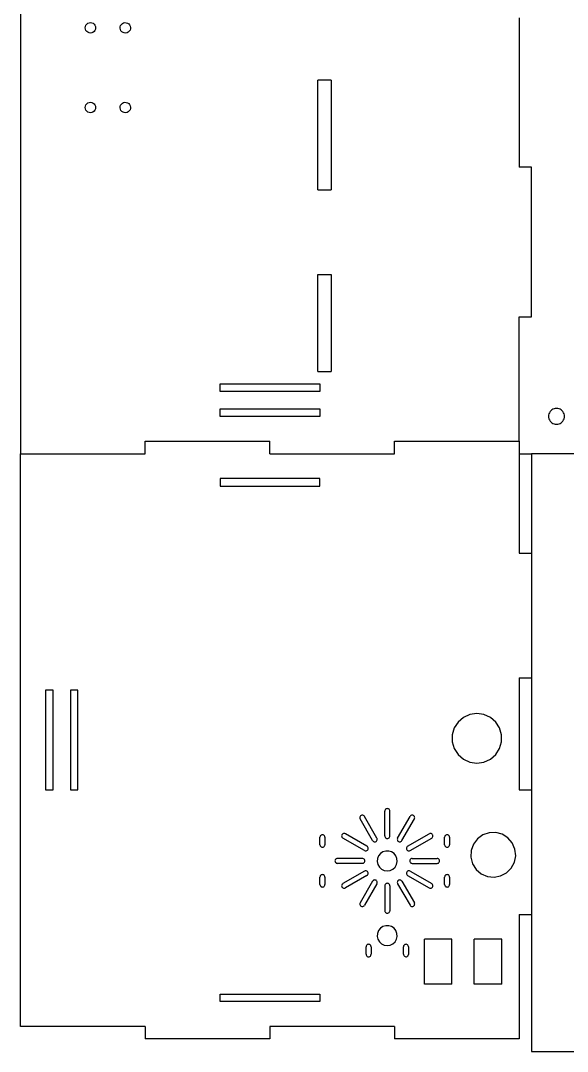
# Model space of a CAD drawing. Extents: x -1052 to 479, y -429 to 486.
# Drawn here: x -504.7 to -285.3, y -429.3 to -15.4 of the extents above; entities that cross this region are included whole.
import ezdxf

# ---------------------------------------------------------------- set-up
doc = ezdxf.new("R2010")
doc.units = 0
doc.layers.get('0').update_dxf_attribs({"linetype": 'CONTINUOUS'})

msp = doc.modelspace()

# ---------------------------------------------------------------- linework, layer by layer
for p, q in [((-504.68, 435.73), (-504.68, -189.27)), ((-478.15, -16.77), (-477.71, -16.44)), ((-477.71, -16.44), (-477.2, -16.23)), ((-477.2, -16.23), (-476.66, -16.17)), ((-476.66, -16.17), (-476.12, -16.24)), ((-476.12, -16.24), (-475.61, -16.46)), ((-475.61, -16.46), (-475.18, -16.8)), ((-464.26, -16.89), (-463.85, -16.52)), ((-463.85, -16.52), (-463.36, -16.28)), ((-463.36, -16.28), (-462.82, -16.17)), ((-462.82, -16.17), (-462.28, -16.21)), ((-462.28, -16.21), (-461.76, -16.38)), ((-461.76, -16.38), (-461.3, -16.68)), ((-304.68, -14.27), (-304.68, -74.27)), ((-478.78, -18.24), (-478.7, -17.7)), ((-478.72, -18.79), (-478.78, -18.24)), ((-478.51, -19.3), (-478.72, -18.79)), ((-478.7, -17.7), (-478.49, -17.2)), ((-478.18, -19.74), (-478.51, -19.3)), ((-478.49, -17.2), (-478.15, -16.77)), ((-477.75, -20.07), (-478.18, -19.74)), ((-477.25, -20.29), (-477.75, -20.07)), ((-476.7, -20.37), (-477.25, -20.29)), ((-476.16, -20.3), (-476.7, -20.37)), ((-475.65, -20.1), (-476.16, -20.3)), ((-475.21, -19.77), (-475.65, -20.1)), ((-474.87, -19.34), (-475.21, -19.77)), ((-475.18, -16.8), (-474.85, -17.24)), ((-474.66, -18.83), (-474.87, -19.34)), ((-474.85, -17.24), (-474.65, -17.74)), ((-474.58, -18.29), (-474.66, -18.83)), ((-474.65, -17.74), (-474.58, -18.29)), ((-464.78, -18.41), (-464.74, -17.86)), ((-464.67, -18.95), (-464.78, -18.41)), ((-464.74, -17.86), (-464.57, -17.34)), ((-464.42, -19.44), (-464.67, -18.95)), ((-464.57, -17.34), (-464.26, -16.89)), ((-464.06, -19.85), (-464.42, -19.44)), ((-463.61, -20.15), (-464.06, -19.85)), ((-463.09, -20.33), (-463.61, -20.15)), ((-462.54, -20.36), (-463.09, -20.33)), ((-462, -20.25), (-462.54, -20.36)), ((-461.51, -20.01), (-462, -20.25)), ((-461.1, -19.65), (-461.51, -20.01)), ((-461.3, -16.68), (-460.94, -17.1)), ((-460.8, -19.19), (-461.1, -19.65)), ((-460.94, -17.1), (-460.69, -17.59)), ((-460.62, -18.67), (-460.8, -19.19)), ((-460.69, -17.59), (-460.59, -18.12)), ((-460.59, -18.12), (-460.62, -18.67)), ((-380.08, -39.27), (-385.48, -39.27)), ((-385.48, -83.27), (-385.48, -39.27)), ((-380.08, -39.27), (-380.08, -83.27)), ((-478.7, -49.7), (-478.49, -49.2)), ((-478.49, -49.2), (-478.15, -48.77)), ((-478.15, -48.77), (-477.71, -48.44)), ((-477.71, -48.44), (-477.2, -48.23)), ((-477.2, -48.23), (-476.66, -48.17)), ((-476.66, -48.17), (-476.12, -48.24)), ((-476.12, -48.24), (-475.61, -48.46)), ((-475.61, -48.46), (-475.18, -48.8)), ((-475.18, -48.8), (-474.85, -49.24)), ((-474.85, -49.24), (-474.65, -49.74)), ((-464.74, -49.86), (-464.57, -49.34)), ((-464.57, -49.34), (-464.26, -48.89)), ((-464.26, -48.89), (-463.85, -48.52)), ((-463.85, -48.52), (-463.36, -48.28)), ((-463.36, -48.28), (-462.82, -48.17)), ((-462.82, -48.17), (-462.28, -48.21)), ((-462.28, -48.21), (-461.76, -48.38)), ((-461.76, -48.38), (-461.3, -48.68)), ((-461.3, -48.68), (-460.94, -49.1)), ((-460.94, -49.1), (-460.69, -49.59)), ((-460.69, -49.59), (-460.59, -50.12)), ((-478.78, -50.24), (-478.7, -49.7)), ((-478.72, -50.79), (-478.78, -50.24)), ((-478.51, -51.3), (-478.72, -50.79)), ((-478.18, -51.74), (-478.51, -51.3)), ((-477.75, -52.07), (-478.18, -51.74)), ((-477.25, -52.29), (-477.75, -52.07)), ((-476.7, -52.37), (-477.25, -52.29)), ((-476.16, -52.3), (-476.7, -52.37)), ((-475.65, -52.1), (-476.16, -52.3)), ((-475.21, -51.77), (-475.65, -52.1)), ((-474.87, -51.34), (-475.21, -51.77)), ((-474.66, -50.83), (-474.87, -51.34)), ((-474.58, -50.29), (-474.66, -50.83)), ((-474.65, -49.74), (-474.58, -50.29)), ((-464.78, -50.41), (-464.74, -49.86)), ((-464.67, -50.95), (-464.78, -50.41)), ((-464.42, -51.44), (-464.67, -50.95)), ((-464.06, -51.85), (-464.42, -51.44)), ((-463.61, -52.15), (-464.06, -51.85)), ((-463.09, -52.33), (-463.61, -52.15)), ((-462.54, -52.36), (-463.09, -52.33)), ((-462, -52.25), (-462.54, -52.36)), ((-461.51, -52.01), (-462, -52.25)), ((-461.1, -51.65), (-461.51, -52.01)), ((-460.8, -51.19), (-461.1, -51.65)), ((-460.62, -50.67), (-460.8, -51.19)), ((-460.59, -50.12), (-460.62, -50.67)), ((-299.68, -74.27), (-304.68, -74.27)), ((-299.68, -134.27), (-299.68, -74.27)), ((-385.48, -83.27), (-380.08, -83.27)), ((-385.48, -156.27), (-385.48, -117.27)), ((-385.48, -117.27), (-380.08, -117.27)), ((-380.08, -117.27), (-380.08, -156.27)), ((-304.68, -134.27), (-299.68, -134.27)), ((-304.68, -184.27), (-304.68, -134.27)), ((-385.48, -156.27), (-380.08, -156.27)), ((-424.68, -161.27), (-384.68, -161.27)), ((-424.68, -164.27), (-424.68, -161.27)), ((-384.68, -161.27), (-384.68, -164.27)), ((-384.68, -164.27), (-424.68, -164.27)), ((-424.68, -174.27), (-424.68, -171.27)), ((-424.68, -171.27), (-384.68, -171.27)), ((-384.68, -171.27), (-384.68, -174.27)), ((-292.84, -173.77), (-292.88, -174.27)), ((-292.72, -173.28), (-292.84, -173.77)), ((-292.53, -172.81), (-292.72, -173.28)), ((-292.27, -172.39), (-292.53, -172.81)), ((-291.94, -172), (-292.27, -172.39)), ((-291.56, -171.68), (-291.94, -172)), ((-291.13, -171.41), (-291.56, -171.68)), ((-290.67, -171.22), (-291.13, -171.41)), ((-290.18, -171.11), (-290.67, -171.22)), ((-289.68, -171.07), (-290.18, -171.11)), ((-289.18, -171.11), (-289.68, -171.07)), ((-288.69, -171.22), (-289.18, -171.11)), ((-288.23, -171.41), (-288.69, -171.22)), ((-287.8, -171.68), (-288.23, -171.41)), ((-287.42, -172), (-287.8, -171.68)), ((-287.09, -172.39), (-287.42, -172)), ((-286.83, -172.81), (-287.09, -172.39)), ((-286.64, -173.28), (-286.83, -172.81)), ((-286.52, -173.77), (-286.64, -173.28)), ((-286.48, -174.27), (-286.52, -173.77)), ((-384.68, -174.27), (-424.68, -174.27)), ((-292.88, -174.27), (-292.84, -174.77)), ((-292.84, -174.77), (-292.72, -175.25)), ((-292.72, -175.25), (-292.53, -175.72)), ((-292.53, -175.72), (-292.27, -176.15)), ((-292.27, -176.15), (-291.94, -176.53)), ((-291.94, -176.53), (-291.56, -176.85)), ((-291.56, -176.85), (-291.13, -177.12)), ((-291.13, -177.12), (-290.67, -177.31)), ((-290.67, -177.31), (-290.18, -177.43)), ((-290.18, -177.43), (-289.68, -177.47)), ((-289.68, -177.47), (-289.18, -177.43)), ((-289.18, -177.43), (-288.69, -177.31)), ((-288.69, -177.31), (-288.23, -177.12)), ((-288.23, -177.12), (-287.8, -176.85)), ((-287.8, -176.85), (-287.42, -176.53)), ((-287.42, -176.53), (-287.09, -176.15)), ((-287.09, -176.15), (-286.83, -175.72)), ((-286.83, -175.72), (-286.64, -175.25)), ((-286.64, -175.25), (-286.52, -174.77)), ((-286.52, -174.77), (-286.48, -174.27)), ((-454.68, -184.27), (-404.68, -184.27)), ((-454.68, -189.27), (-454.68, -184.27)), ((-404.68, -189.27), (-404.68, -184.27)), ((-354.68, -184.27), (-304.68, -184.27)), ((-354.68, -189.27), (-354.68, -184.27)), ((-304.68, -184.27), (-304.68, -189.27)), ((-504.68, -189.27), (-454.68, -189.27)), ((-504.68, -419.27), (-504.68, -189.27)), ((-404.68, -189.27), (-354.68, -189.27)), ((-304.68, -189.27), (-299.68, -189.27)), ((-304.68, -189.27), (-304.68, -229.27)), ((-260.68, -189.27), (-299.68, -189.27)), ((-299.68, -189.27), (-299.68, -229.27)), ((-424.68, -199.27), (-424.68, -202.27)), ((-384.68, -199.27), (-424.68, -199.27)), ((-424.68, -202.27), (-384.68, -202.27)), ((-384.68, -202.27), (-384.68, -199.27)), ((-304.68, -229.27), (-299.68, -229.27)), ((-299.68, -229.27), (-299.68, -279.27)), ((-304.68, -279.27), (-304.68, -324.27)), ((-304.68, -279.27), (-299.68, -279.27)), ((-299.68, -279.27), (-299.68, -324.27)), ((-491.68, -284.27), (-494.68, -284.27)), ((-494.68, -284.27), (-494.68, -324.27)), ((-491.68, -324.27), (-491.68, -284.27)), ((-484.68, -284.27), (-484.68, -324.27)), ((-481.68, -284.27), (-484.68, -284.27)), ((-481.68, -324.27), (-481.68, -284.27)), ((-321.64, -293.57), (-324.46, -293.97)), ((-318.83, -293.97), (-321.64, -293.57)), ((-329.19, -297.02), (-330.73, -299.41)), ((-327.04, -295.15), (-329.19, -297.02)), ((-324.46, -293.97), (-327.04, -295.15)), ((-316.24, -295.15), (-318.83, -293.97)), ((-314.09, -297.02), (-316.24, -295.15)), ((-312.55, -299.41), (-314.09, -297.02)), ((-330.73, -299.41), (-331.53, -302.14)), ((-331.53, -302.14), (-331.53, -304.98)), ((-311.75, -302.14), (-312.55, -299.41)), ((-311.75, -304.98), (-311.75, -302.14)), ((-331.53, -304.98), (-330.73, -307.71)), ((-312.55, -307.71), (-311.75, -304.98)), ((-330.73, -307.71), (-329.19, -310.1)), ((-329.19, -310.1), (-327.04, -311.96)), ((-316.24, -311.96), (-314.09, -310.1)), ((-314.09, -310.1), (-312.55, -307.71)), ((-327.04, -311.96), (-324.46, -313.14)), ((-324.46, -313.14), (-321.64, -313.55)), ((-321.64, -313.55), (-318.83, -313.14)), ((-318.83, -313.14), (-316.24, -311.96)), ((-494.68, -324.27), (-491.68, -324.27)), ((-484.68, -324.27), (-481.68, -324.27)), ((-304.68, -324.27), (-299.68, -324.27)), ((-299.68, -324.27), (-299.68, -374.27)), ((-368.55, -335.19), (-368.59, -335.45)), ((-368.45, -334.95), (-368.55, -335.19)), ((-368.29, -334.74), (-368.45, -334.95)), ((-368.09, -334.58), (-368.29, -334.74)), ((-367.85, -334.48), (-368.09, -334.58)), ((-367.59, -334.45), (-367.85, -334.48)), ((-367.33, -334.48), (-367.59, -334.45)), ((-367.09, -334.58), (-367.33, -334.48)), ((-366.88, -334.74), (-367.09, -334.58)), ((-366.72, -334.95), (-366.88, -334.74)), ((-361.72, -343.61), (-366.72, -334.95)), ((-358.55, -332.51), (-358.59, -332.77)), ((-358.59, -342.77), (-358.59, -332.77)), ((-358.45, -332.27), (-358.55, -332.51)), ((-358.29, -332.06), (-358.45, -332.27)), ((-358.09, -331.91), (-358.29, -332.06)), ((-357.85, -331.81), (-358.09, -331.91)), ((-357.59, -331.77), (-357.85, -331.81)), ((-357.33, -331.81), (-357.59, -331.77)), ((-357.09, -331.91), (-357.33, -331.81)), ((-356.88, -332.06), (-357.09, -331.91)), ((-356.72, -332.27), (-356.88, -332.06)), ((-356.62, -332.51), (-356.72, -332.27)), ((-356.59, -332.77), (-356.62, -332.51)), ((-356.59, -342.77), (-356.59, -332.77)), ((-353.45, -343.61), (-348.45, -334.95)), ((-348.29, -334.74), (-348.45, -334.95)), ((-348.09, -334.58), (-348.29, -334.74)), ((-347.85, -334.48), (-348.09, -334.58)), ((-347.59, -334.45), (-347.85, -334.48)), ((-347.33, -334.48), (-347.59, -334.45)), ((-347.09, -334.58), (-347.33, -334.48)), ((-346.88, -334.74), (-347.09, -334.58)), ((-346.72, -334.95), (-346.88, -334.74)), ((-346.62, -335.19), (-346.72, -334.95)), ((-346.59, -335.45), (-346.62, -335.19)), ((-368.59, -335.45), (-368.55, -335.71)), ((-368.55, -335.71), (-368.45, -335.95)), ((-363.45, -344.61), (-368.45, -335.95)), ((-351.72, -344.61), (-346.72, -335.95)), ((-346.72, -335.95), (-346.62, -335.71)), ((-346.62, -335.71), (-346.59, -335.45)), ((-384.55, -343.01), (-384.59, -343.27)), ((-384.59, -346.27), (-384.59, -343.27)), ((-384.45, -342.77), (-384.55, -343.01)), ((-384.29, -342.56), (-384.45, -342.77)), ((-384.09, -342.41), (-384.29, -342.56)), ((-383.85, -342.31), (-384.09, -342.41)), ((-383.59, -342.27), (-383.85, -342.31)), ((-383.33, -342.31), (-383.59, -342.27)), ((-383.09, -342.41), (-383.33, -342.31)), ((-382.88, -342.56), (-383.09, -342.41)), ((-382.72, -342.77), (-382.88, -342.56)), ((-382.62, -343.01), (-382.72, -342.77)), ((-382.59, -343.27), (-382.62, -343.01)), ((-382.59, -343.27), (-382.59, -346.27)), ((-375.87, -342.51), (-375.91, -342.77)), ((-375.91, -342.77), (-375.87, -343.03)), ((-375.77, -342.27), (-375.87, -342.51)), ((-375.87, -343.03), (-375.77, -343.27)), ((-375.61, -342.06), (-375.77, -342.27)), ((-375.77, -343.27), (-375.61, -343.48)), ((-375.41, -341.91), (-375.61, -342.06)), ((-375.61, -343.48), (-375.41, -343.64)), ((-375.17, -341.81), (-375.41, -341.91)), ((-374.91, -341.77), (-375.17, -341.81)), ((-374.65, -341.81), (-374.91, -341.77)), ((-374.41, -341.91), (-374.65, -341.81)), ((-365.75, -346.91), (-374.41, -341.91)), ((-358.59, -342.77), (-358.55, -343.03)), ((-358.55, -343.03), (-358.45, -343.27)), ((-358.45, -343.27), (-358.29, -343.48)), ((-358.29, -343.48), (-358.09, -343.64)), ((-357.09, -343.64), (-356.88, -343.48)), ((-356.88, -343.48), (-356.72, -343.27)), ((-356.72, -343.27), (-356.62, -343.03)), ((-356.62, -343.03), (-356.59, -342.77)), ((-349.43, -346.91), (-340.77, -341.91)), ((-340.52, -341.81), (-340.77, -341.91)), ((-340.27, -341.77), (-340.52, -341.81)), ((-340.01, -341.81), (-340.27, -341.77)), ((-339.77, -341.91), (-340.01, -341.81)), ((-339.56, -342.06), (-339.77, -341.91)), ((-339.77, -343.64), (-339.56, -343.48)), ((-339.4, -342.27), (-339.56, -342.06)), ((-339.56, -343.48), (-339.4, -343.27)), ((-339.3, -342.51), (-339.4, -342.27)), ((-339.4, -343.27), (-339.3, -343.03)), ((-339.27, -342.77), (-339.3, -342.51)), ((-339.3, -343.03), (-339.27, -342.77)), ((-334.55, -343.01), (-334.59, -343.27)), ((-334.59, -346.27), (-334.59, -343.27)), ((-334.45, -342.77), (-334.55, -343.01)), ((-334.29, -342.56), (-334.45, -342.77)), ((-334.09, -342.41), (-334.29, -342.56)), ((-333.85, -342.31), (-334.09, -342.41)), ((-333.59, -342.27), (-333.85, -342.31)), ((-333.33, -342.31), (-333.59, -342.27)), ((-333.09, -342.41), (-333.33, -342.31)), ((-332.88, -342.56), (-333.09, -342.41)), ((-332.72, -342.77), (-332.88, -342.56)), ((-332.62, -343.01), (-332.72, -342.77)), ((-332.59, -343.27), (-332.62, -343.01)), ((-332.59, -343.27), (-332.59, -346.27)), ((-319.24, -342.35), (-321.41, -343.94)), ((-316.71, -341.48), (-319.24, -342.35)), ((-314.03, -341.39), (-316.71, -341.48)), ((-311.44, -342.09), (-314.03, -341.39)), ((-309.17, -343.52), (-311.44, -342.09)), ((-307.43, -345.56), (-309.17, -343.52)), ((-384.59, -346.27), (-384.55, -346.53)), ((-384.55, -346.53), (-384.45, -346.77)), ((-384.45, -346.77), (-384.29, -346.98)), ((-384.29, -346.98), (-384.09, -347.14)), ((-384.09, -347.14), (-383.85, -347.24)), ((-383.85, -347.24), (-383.59, -347.27)), ((-383.59, -347.27), (-383.33, -347.24)), ((-383.33, -347.24), (-383.09, -347.14)), ((-383.09, -347.14), (-382.88, -346.98)), ((-382.88, -346.98), (-382.72, -346.77)), ((-382.72, -346.77), (-382.62, -346.53)), ((-382.62, -346.53), (-382.59, -346.27)), ((-366.75, -348.64), (-375.41, -343.64)), ((-365.54, -347.06), (-365.75, -346.91)), ((-365.38, -347.27), (-365.54, -347.06)), ((-365.28, -347.51), (-365.38, -347.27)), ((-365.25, -347.77), (-365.28, -347.51)), ((-363.45, -344.61), (-363.29, -344.82)), ((-363.29, -344.82), (-363.09, -344.98)), ((-363.09, -344.98), (-362.85, -345.08)), ((-362.85, -345.08), (-362.59, -345.11)), ((-362.59, -345.11), (-362.33, -345.08)), ((-362.33, -345.08), (-362.09, -344.98)), ((-362.09, -344.98), (-361.88, -344.82)), ((-361.88, -344.82), (-361.72, -344.61)), ((-361.62, -343.85), (-361.72, -343.61)), ((-361.72, -344.61), (-361.62, -344.37)), ((-361.59, -344.11), (-361.62, -343.85)), ((-361.62, -344.37), (-361.59, -344.11)), ((-358.09, -343.64), (-357.85, -343.74)), ((-357.85, -343.74), (-357.59, -343.77)), ((-357.59, -343.77), (-357.33, -343.74)), ((-357.33, -343.74), (-357.09, -343.64)), ((-353.55, -343.85), (-353.59, -344.11)), ((-353.59, -344.11), (-353.55, -344.37)), ((-353.45, -343.61), (-353.55, -343.85)), ((-353.55, -344.37), (-353.45, -344.61)), ((-353.45, -344.61), (-353.29, -344.82)), ((-353.29, -344.82), (-353.09, -344.98)), ((-353.09, -344.98), (-352.85, -345.08)), ((-352.85, -345.08), (-352.59, -345.11)), ((-352.59, -345.11), (-352.33, -345.08)), ((-352.33, -345.08), (-352.09, -344.98)), ((-352.09, -344.98), (-351.88, -344.82)), ((-351.88, -344.82), (-351.72, -344.61)), ((-349.89, -347.51), (-349.93, -347.77)), ((-349.79, -347.27), (-349.89, -347.51)), ((-349.63, -347.06), (-349.79, -347.27)), ((-349.43, -346.91), (-349.63, -347.06)), ((-348.43, -348.64), (-339.77, -343.64)), ((-334.59, -346.27), (-334.55, -346.53)), ((-334.55, -346.53), (-334.45, -346.77)), ((-334.45, -346.77), (-334.29, -346.98)), ((-334.29, -346.98), (-334.09, -347.14)), ((-334.09, -347.14), (-333.85, -347.24)), ((-333.85, -347.24), (-333.59, -347.27)), ((-333.59, -347.27), (-333.33, -347.24)), ((-333.33, -347.24), (-333.09, -347.14)), ((-333.09, -347.14), (-332.88, -346.98)), ((-332.88, -346.98), (-332.72, -346.77)), ((-332.72, -346.77), (-332.62, -346.53)), ((-332.62, -346.53), (-332.59, -346.27)), ((-323.01, -346.09), (-323.9, -348.62)), ((-321.41, -343.94), (-323.01, -346.09)), ((-306.36, -348.02), (-307.43, -345.56)), ((-377.85, -351.81), (-378.09, -351.91)), ((-377.59, -351.77), (-377.85, -351.81)), ((-367.59, -351.77), (-377.59, -351.77)), ((-367.33, -351.81), (-367.59, -351.77)), ((-367.09, -351.91), (-367.33, -351.81)), ((-366.75, -348.64), (-366.51, -348.74)), ((-366.51, -348.74), (-366.25, -348.77)), ((-366.25, -348.77), (-365.99, -348.74)), ((-365.99, -348.74), (-365.75, -348.64)), ((-365.75, -348.64), (-365.54, -348.48)), ((-365.54, -348.48), (-365.38, -348.27)), ((-365.38, -348.27), (-365.28, -348.03)), ((-365.28, -348.03), (-365.25, -347.77)), ((-361.05, -350.77), (-361.49, -351.88)), ((-360.31, -349.84), (-361.05, -350.77)), ((-359.32, -349.17), (-360.31, -349.84)), ((-358.18, -348.82), (-359.32, -349.17)), ((-356.99, -348.82), (-358.18, -348.82)), ((-355.85, -349.17), (-356.99, -348.82)), ((-354.87, -349.84), (-355.85, -349.17)), ((-354.12, -350.77), (-354.87, -349.84)), ((-353.69, -351.88), (-354.12, -350.77)), ((-349.93, -347.77), (-349.89, -348.03)), ((-349.89, -348.03), (-349.79, -348.27)), ((-349.79, -348.27), (-349.63, -348.48)), ((-349.63, -348.48), (-349.43, -348.64)), ((-349.43, -348.64), (-349.19, -348.74)), ((-349.19, -348.74), (-348.93, -348.77)), ((-348.93, -348.77), (-348.67, -348.74)), ((-348.67, -348.74), (-348.43, -348.64)), ((-347.85, -351.81), (-348.09, -351.91)), ((-347.59, -351.77), (-347.85, -351.81)), ((-347.59, -351.77), (-337.59, -351.77)), ((-337.33, -351.81), (-337.59, -351.77)), ((-337.09, -351.91), (-337.33, -351.81)), ((-323.9, -348.62), (-324.01, -351.3)), ((-324.01, -351.3), (-323.33, -353.9)), ((-306.58, -353.33), (-306.07, -350.69)), ((-306.07, -350.69), (-306.36, -348.02)), ((-378.55, -352.51), (-378.59, -352.77)), ((-378.59, -352.77), (-378.55, -353.03)), ((-378.45, -352.27), (-378.55, -352.51)), ((-378.55, -353.03), (-378.45, -353.27)), ((-378.29, -352.06), (-378.45, -352.27)), ((-378.45, -353.27), (-378.29, -353.48)), ((-378.09, -351.91), (-378.29, -352.06)), ((-378.29, -353.48), (-378.09, -353.64)), ((-378.09, -353.64), (-377.85, -353.74)), ((-377.85, -353.74), (-377.59, -353.77)), ((-367.59, -353.77), (-377.59, -353.77)), ((-367.59, -353.77), (-367.33, -353.74)), ((-367.33, -353.74), (-367.09, -353.64)), ((-366.88, -352.06), (-367.09, -351.91)), ((-367.09, -353.64), (-366.88, -353.48)), ((-366.72, -352.27), (-366.88, -352.06)), ((-366.88, -353.48), (-366.72, -353.27)), ((-366.62, -352.51), (-366.72, -352.27)), ((-366.72, -353.27), (-366.62, -353.03)), ((-366.59, -352.77), (-366.62, -352.51)), ((-366.62, -353.03), (-366.59, -352.77)), ((-361.49, -351.88), (-361.58, -353.07)), ((-361.58, -353.07), (-361.31, -354.23)), ((-361.31, -354.23), (-360.71, -355.27)), ((-360.71, -355.27), (-359.84, -356.08)), ((-355.33, -356.08), (-354.46, -355.27)), ((-354.46, -355.27), (-353.86, -354.23)), ((-353.86, -354.23), (-353.6, -353.07)), ((-353.6, -353.07), (-353.69, -351.88)), ((-348.55, -352.51), (-348.59, -352.77)), ((-348.59, -352.77), (-348.55, -353.03)), ((-348.45, -352.27), (-348.55, -352.51)), ((-348.55, -353.03), (-348.45, -353.27)), ((-348.29, -352.06), (-348.45, -352.27)), ((-348.45, -353.27), (-348.29, -353.48)), ((-348.09, -351.91), (-348.29, -352.06)), ((-348.29, -353.48), (-348.09, -353.64)), ((-348.09, -353.64), (-347.85, -353.74)), ((-347.85, -353.74), (-347.59, -353.77)), ((-347.59, -353.77), (-337.59, -353.77)), ((-337.59, -353.77), (-337.33, -353.74)), ((-337.33, -353.74), (-337.09, -353.64)), ((-336.88, -352.06), (-337.09, -351.91)), ((-337.09, -353.64), (-336.88, -353.48)), ((-336.72, -352.27), (-336.88, -352.06)), ((-336.88, -353.48), (-336.72, -353.27)), ((-336.62, -352.51), (-336.72, -352.27)), ((-336.72, -353.27), (-336.62, -353.03)), ((-336.59, -352.77), (-336.62, -352.51)), ((-336.62, -353.03), (-336.59, -352.77)), ((-323.33, -353.9), (-321.91, -356.17)), ((-309.74, -357.58), (-307.84, -355.69)), ((-307.84, -355.69), (-306.58, -353.33)), ((-384.55, -359.01), (-384.59, -359.27)), ((-384.59, -362.27), (-384.59, -359.27)), ((-384.45, -358.77), (-384.55, -359.01)), ((-384.29, -358.56), (-384.45, -358.77)), ((-384.09, -358.41), (-384.29, -358.56)), ((-383.85, -358.31), (-384.09, -358.41)), ((-383.59, -358.27), (-383.85, -358.31)), ((-383.33, -358.31), (-383.59, -358.27)), ((-383.09, -358.41), (-383.33, -358.31)), ((-382.88, -358.56), (-383.09, -358.41)), ((-382.72, -358.77), (-382.88, -358.56)), ((-382.62, -359.01), (-382.72, -358.77)), ((-382.59, -359.27), (-382.62, -359.01)), ((-382.59, -359.27), (-382.59, -362.27)), ((-366.75, -356.91), (-375.41, -361.91)), ((-365.75, -358.64), (-374.41, -363.64)), ((-366.51, -356.81), (-366.75, -356.91)), ((-366.25, -356.77), (-366.51, -356.81)), ((-365.99, -356.81), (-366.25, -356.77)), ((-365.75, -356.91), (-365.99, -356.81)), ((-365.54, -357.06), (-365.75, -356.91)), ((-365.75, -358.64), (-365.54, -358.48)), ((-365.38, -357.27), (-365.54, -357.06)), ((-365.54, -358.48), (-365.38, -358.27)), ((-365.28, -357.51), (-365.38, -357.27)), ((-365.38, -358.27), (-365.28, -358.03)), ((-365.25, -357.77), (-365.28, -357.51)), ((-365.28, -358.03), (-365.25, -357.77)), ((-359.84, -356.08), (-358.77, -356.59)), ((-358.77, -356.59), (-357.59, -356.77)), ((-357.59, -356.77), (-356.41, -356.59)), ((-356.41, -356.59), (-355.33, -356.08)), ((-349.89, -357.51), (-349.93, -357.77)), ((-349.93, -357.77), (-349.89, -358.03)), ((-349.79, -357.27), (-349.89, -357.51)), ((-349.89, -358.03), (-349.79, -358.27)), ((-349.63, -357.06), (-349.79, -357.27)), ((-349.79, -358.27), (-349.63, -358.48)), ((-349.43, -356.91), (-349.63, -357.06)), ((-349.63, -358.48), (-349.43, -358.64)), ((-349.19, -356.81), (-349.43, -356.91)), ((-349.43, -358.64), (-340.77, -363.64)), ((-348.93, -356.77), (-349.19, -356.81)), ((-348.67, -356.81), (-348.93, -356.77)), ((-348.43, -356.91), (-348.67, -356.81)), ((-348.43, -356.91), (-339.77, -361.91)), ((-334.55, -359.01), (-334.59, -359.27)), ((-334.59, -362.27), (-334.59, -359.27)), ((-334.45, -358.77), (-334.55, -359.01)), ((-334.29, -358.56), (-334.45, -358.77)), ((-334.09, -358.41), (-334.29, -358.56)), ((-333.85, -358.31), (-334.09, -358.41)), ((-333.59, -358.27), (-333.85, -358.31)), ((-333.33, -358.31), (-333.59, -358.27)), ((-333.09, -358.41), (-333.33, -358.31)), ((-332.88, -358.56), (-333.09, -358.41)), ((-332.72, -358.77), (-332.88, -358.56)), ((-332.62, -359.01), (-332.72, -358.77)), ((-332.59, -359.27), (-332.62, -359.01)), ((-332.59, -359.27), (-332.59, -362.27)), ((-321.91, -356.17), (-319.88, -357.93)), ((-319.88, -357.93), (-317.42, -359.01)), ((-317.42, -359.01), (-314.76, -359.32)), ((-314.76, -359.32), (-312.12, -358.83)), ((-312.12, -358.83), (-309.74, -357.58)), ((-384.59, -362.27), (-384.55, -362.53)), ((-384.55, -362.53), (-384.45, -362.77)), ((-384.45, -362.77), (-384.29, -362.98)), ((-384.29, -362.98), (-384.09, -363.14)), ((-384.09, -363.14), (-383.85, -363.24)), ((-383.85, -363.24), (-383.59, -363.27)), ((-383.59, -363.27), (-383.33, -363.24)), ((-383.33, -363.24), (-383.09, -363.14)), ((-383.09, -363.14), (-382.88, -362.98)), ((-382.88, -362.98), (-382.72, -362.77)), ((-382.72, -362.77), (-382.62, -362.53)), ((-382.62, -362.53), (-382.59, -362.27)), ((-375.87, -362.51), (-375.91, -362.77)), ((-375.91, -362.77), (-375.87, -363.03)), ((-375.77, -362.27), (-375.87, -362.51)), ((-375.87, -363.03), (-375.77, -363.27)), ((-375.61, -362.06), (-375.77, -362.27)), ((-375.77, -363.27), (-375.61, -363.48)), ((-375.41, -361.91), (-375.61, -362.06)), ((-375.61, -363.48), (-375.41, -363.64)), ((-375.41, -363.64), (-375.17, -363.74)), ((-375.17, -363.74), (-374.91, -363.77)), ((-374.91, -363.77), (-374.65, -363.74)), ((-374.65, -363.74), (-374.41, -363.64)), ((-363.45, -360.93), (-368.45, -369.59)), ((-361.72, -361.93), (-366.72, -370.59)), ((-363.29, -360.72), (-363.45, -360.93)), ((-363.09, -360.57), (-363.29, -360.72)), ((-362.85, -360.47), (-363.09, -360.57)), ((-362.59, -360.43), (-362.85, -360.47)), ((-362.33, -360.47), (-362.59, -360.43)), ((-362.09, -360.57), (-362.33, -360.47)), ((-361.88, -360.72), (-362.09, -360.57)), ((-361.72, -360.93), (-361.88, -360.72)), ((-361.62, -361.17), (-361.72, -360.93)), ((-361.72, -361.93), (-361.62, -361.69)), ((-361.59, -361.43), (-361.62, -361.17)), ((-361.62, -361.69), (-361.59, -361.43)), ((-358.55, -362.51), (-358.59, -362.77)), ((-358.59, -362.77), (-358.59, -372.77)), ((-358.45, -362.27), (-358.55, -362.51)), ((-358.29, -362.06), (-358.45, -362.27)), ((-358.09, -361.91), (-358.29, -362.06)), ((-357.85, -361.81), (-358.09, -361.91)), ((-357.59, -361.77), (-357.85, -361.81)), ((-357.33, -361.81), (-357.59, -361.77)), ((-357.09, -361.91), (-357.33, -361.81)), ((-356.88, -362.06), (-357.09, -361.91)), ((-356.72, -362.27), (-356.88, -362.06)), ((-356.62, -362.51), (-356.72, -362.27)), ((-356.59, -362.77), (-356.62, -362.51)), ((-356.59, -362.77), (-356.59, -372.77)), ((-353.55, -361.17), (-353.59, -361.43)), ((-353.59, -361.43), (-353.55, -361.69)), ((-353.45, -360.93), (-353.55, -361.17)), ((-353.55, -361.69), (-353.45, -361.93)), ((-353.29, -360.72), (-353.45, -360.93)), ((-353.45, -361.93), (-348.45, -370.59)), ((-353.09, -360.57), (-353.29, -360.72)), ((-352.85, -360.47), (-353.09, -360.57)), ((-352.59, -360.43), (-352.85, -360.47)), ((-352.33, -360.47), (-352.59, -360.43)), ((-352.09, -360.57), (-352.33, -360.47)), ((-351.88, -360.72), (-352.09, -360.57)), ((-351.72, -360.93), (-351.88, -360.72)), ((-351.72, -360.93), (-346.72, -369.59)), ((-340.77, -363.64), (-340.52, -363.74)), ((-340.52, -363.74), (-340.27, -363.77)), ((-340.27, -363.77), (-340.01, -363.74)), ((-340.01, -363.74), (-339.77, -363.64)), ((-339.56, -362.06), (-339.77, -361.91)), ((-339.77, -363.64), (-339.56, -363.48)), ((-339.4, -362.27), (-339.56, -362.06)), ((-339.56, -363.48), (-339.4, -363.27)), ((-339.3, -362.51), (-339.4, -362.27)), ((-339.4, -363.27), (-339.3, -363.03)), ((-339.27, -362.77), (-339.3, -362.51)), ((-339.3, -363.03), (-339.27, -362.77)), ((-334.59, -362.27), (-334.55, -362.53)), ((-334.55, -362.53), (-334.45, -362.77)), ((-334.45, -362.77), (-334.29, -362.98)), ((-334.29, -362.98), (-334.09, -363.14)), ((-334.09, -363.14), (-333.85, -363.24)), ((-333.85, -363.24), (-333.59, -363.27)), ((-333.59, -363.27), (-333.33, -363.24)), ((-333.33, -363.24), (-333.09, -363.14)), ((-333.09, -363.14), (-332.88, -362.98)), ((-332.88, -362.98), (-332.72, -362.77)), ((-332.72, -362.77), (-332.62, -362.53)), ((-332.62, -362.53), (-332.59, -362.27)), ((-368.55, -369.83), (-368.59, -370.09)), ((-368.59, -370.09), (-368.55, -370.35)), ((-368.45, -369.59), (-368.55, -369.83)), ((-368.55, -370.35), (-368.45, -370.59)), ((-368.45, -370.59), (-368.29, -370.8)), ((-368.29, -370.8), (-368.09, -370.96)), ((-368.09, -370.96), (-367.85, -371.06)), ((-367.85, -371.06), (-367.59, -371.09)), ((-367.59, -371.09), (-367.33, -371.06)), ((-367.33, -371.06), (-367.09, -370.96)), ((-367.09, -370.96), (-366.88, -370.8)), ((-366.88, -370.8), (-366.72, -370.59)), ((-348.45, -370.59), (-348.29, -370.8)), ((-348.29, -370.8), (-348.09, -370.96)), ((-348.09, -370.96), (-347.85, -371.06)), ((-347.85, -371.06), (-347.59, -371.09)), ((-347.59, -371.09), (-347.33, -371.06)), ((-347.33, -371.06), (-347.09, -370.96)), ((-347.09, -370.96), (-346.88, -370.8)), ((-346.88, -370.8), (-346.72, -370.59)), ((-346.62, -369.83), (-346.72, -369.59)), ((-346.72, -370.59), (-346.62, -370.35)), ((-346.59, -370.09), (-346.62, -369.83)), ((-346.62, -370.35), (-346.59, -370.09)), ((-358.59, -372.77), (-358.55, -373.03)), ((-358.55, -373.03), (-358.45, -373.27)), ((-358.45, -373.27), (-358.29, -373.48)), ((-358.29, -373.48), (-358.09, -373.64)), ((-358.09, -373.64), (-357.85, -373.74)), ((-357.85, -373.74), (-357.59, -373.77)), ((-357.59, -373.77), (-357.33, -373.74)), ((-357.33, -373.74), (-357.09, -373.64)), ((-357.09, -373.64), (-356.88, -373.48)), ((-356.88, -373.48), (-356.72, -373.27)), ((-356.72, -373.27), (-356.62, -373.03)), ((-356.62, -373.03), (-356.59, -372.77)), ((-304.68, -374.27), (-304.68, -424.27)), ((-304.68, -374.27), (-299.68, -374.27)), ((-299.68, -374.27), (-299.68, -429.27)), ((-361.05, -380.77), (-361.49, -381.88)), ((-360.31, -379.84), (-361.05, -380.77)), ((-359.32, -379.17), (-360.31, -379.84)), ((-358.18, -378.82), (-359.32, -379.17)), ((-356.99, -378.82), (-358.18, -378.82)), ((-355.85, -379.17), (-356.99, -378.82)), ((-354.87, -379.84), (-355.85, -379.17)), ((-354.12, -380.77), (-354.87, -379.84)), ((-353.69, -381.88), (-354.12, -380.77)), ((-361.49, -381.88), (-361.58, -383.07)), ((-361.58, -383.07), (-361.31, -384.23)), ((-361.31, -384.23), (-360.71, -385.27)), ((-354.46, -385.27), (-353.86, -384.23)), ((-353.86, -384.23), (-353.6, -383.07)), ((-353.6, -383.07), (-353.69, -381.88)), ((-342.68, -402.27), (-342.68, -384.27)), ((-331.68, -384.27), (-342.68, -384.27)), ((-331.68, -402.27), (-331.68, -384.27)), ((-322.68, -402.27), (-322.68, -384.27)), ((-311.68, -384.27), (-322.68, -384.27)), ((-311.68, -402.27), (-311.68, -384.27)), ((-366.05, -387.01), (-366.09, -387.27)), ((-366.09, -390.27), (-366.09, -387.27)), ((-365.95, -386.77), (-366.05, -387.01)), ((-365.79, -386.56), (-365.95, -386.77)), ((-365.59, -386.41), (-365.79, -386.56)), ((-365.35, -386.31), (-365.59, -386.41)), ((-365.09, -386.27), (-365.35, -386.31)), ((-364.83, -386.31), (-365.09, -386.27)), ((-364.59, -386.41), (-364.83, -386.31)), ((-364.38, -386.56), (-364.59, -386.41)), ((-364.22, -386.77), (-364.38, -386.56)), ((-364.12, -387.01), (-364.22, -386.77)), ((-364.09, -387.27), (-364.12, -387.01)), ((-364.09, -387.27), (-364.09, -390.27)), ((-360.71, -385.27), (-359.84, -386.08)), ((-359.84, -386.08), (-358.77, -386.59)), ((-358.77, -386.59), (-357.59, -386.77)), ((-357.59, -386.77), (-356.41, -386.59)), ((-356.41, -386.59), (-355.33, -386.08)), ((-355.33, -386.08), (-354.46, -385.27)), ((-351.03, -386.93), (-351.08, -387.18)), ((-351.08, -387.18), (-351.08, -387.27)), ((-351.08, -390.27), (-351.08, -387.27)), ((-350.91, -386.7), (-351.03, -386.93)), ((-350.73, -386.51), (-350.91, -386.7)), ((-350.51, -386.37), (-350.73, -386.51)), ((-350.26, -386.29), (-350.51, -386.37)), ((-350, -386.28), (-350.26, -386.29)), ((-349.74, -386.33), (-350, -386.28)), ((-349.51, -386.45), (-349.74, -386.33)), ((-349.32, -386.63), (-349.51, -386.45)), ((-349.18, -386.85), (-349.32, -386.63)), ((-349.1, -387.1), (-349.18, -386.85)), ((-349.09, -387.27), (-349.1, -387.1)), ((-349.09, -387.27), (-349.09, -390.36)), ((-366.09, -390.27), (-366.05, -390.53)), ((-366.05, -390.53), (-365.95, -390.77)), ((-365.95, -390.77), (-365.79, -390.98)), ((-365.79, -390.98), (-365.59, -391.14)), ((-365.59, -391.14), (-365.35, -391.24)), ((-365.35, -391.24), (-365.09, -391.27)), ((-365.09, -391.27), (-364.83, -391.24)), ((-364.83, -391.24), (-364.59, -391.14)), ((-364.59, -391.14), (-364.38, -390.98)), ((-364.38, -390.98), (-364.22, -390.77)), ((-364.22, -390.77), (-364.12, -390.53)), ((-364.12, -390.53), (-364.09, -390.27)), ((-351.08, -390.27), (-351.07, -390.45)), ((-351.07, -390.45), (-350.99, -390.69)), ((-350.99, -390.69), (-350.85, -390.91)), ((-350.85, -390.91), (-350.66, -391.09)), ((-350.66, -391.09), (-350.43, -391.21)), ((-350.43, -391.21), (-350.17, -391.27)), ((-350.17, -391.27), (-349.91, -391.26)), ((-349.91, -391.26), (-349.66, -391.18)), ((-349.66, -391.18), (-349.44, -391.04)), ((-349.44, -391.04), (-349.27, -390.84)), ((-349.27, -390.84), (-349.15, -390.61)), ((-349.15, -390.61), (-349.09, -390.36)), ((-331.68, -402.27), (-342.68, -402.27)), ((-311.68, -402.27), (-322.68, -402.27)), ((-424.68, -409.27), (-424.68, -406.27)), ((-424.68, -406.27), (-384.68, -406.27)), ((-384.68, -409.27), (-424.68, -409.27)), ((-384.68, -406.27), (-384.68, -409.27)), ((-454.68, -419.27), (-504.68, -419.27)), ((-454.68, -419.27), (-454.68, -424.27)), ((-354.68, -419.27), (-404.68, -419.27)), ((-404.68, -419.27), (-404.68, -424.27)), ((-354.68, -419.27), (-354.68, -424.27)), ((-404.68, -424.27), (-454.68, -424.27)), ((-304.68, -424.27), (-354.68, -424.27)), ((-299.68, -429.27), (-260.68, -429.27))]:
    msp.add_line(p, q)

doc.saveas('drawing.dxf')
